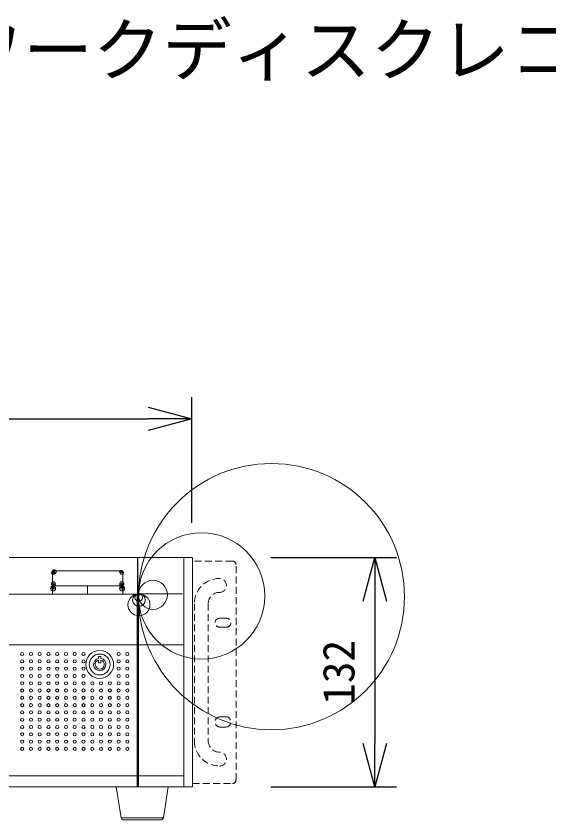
# Model space of a CAD drawing. Units: millimetres, scale not verified. Extents: x -63 to 62, y -56 to 57.
# Drawn here: x -19.92 to 10.77, y 10.51 to 56.79 of the extents above; entities that cross this region are included whole.
import ezdxf
from ezdxf.enums import TextEntityAlignment as Align

# ---------------------------------------------------------------- set-up
doc = ezdxf.new("R2010")
doc.units = ezdxf.units.MM
doc.header["$LTSCALE"] = 0.125
doc.linetypes.add('USER1', pattern=[4.7625, 3.175, -1.5875])
for name, color, linetype in [('0-0_0', 7, 'Continuous'), ('0-1_MOJI1', 7, 'Continuous'), ('0-4_SUNPO', 7, 'Continuous')]:
    doc.layers.add(name, color=color, linetype=linetype)
doc.layers.add('0-5_GAIKEI', color=1, linetype='Continuous', lineweight=18)
doc.styles.add('ＭＳ ゴシック', font='')
doc.styles.get('ＭＳ ゴシック').set_extended_font_data('MS Gothic')

# ---------------------------------------------------------------- blocks, each defined once
blk = doc.blocks.new('_Open30')
at = {"layer": '0-0_0'}
blk.add_line((0, 0), (-1, 0), dxfattribs=at)
blk.add_lwpolyline([(-1, 0.26795), (0, 0), (-1, -0.26795)], dxfattribs=at)
blk = doc.blocks.new('D3')
at = {"layer": '0-4_SUNPO'}
for p, q in [((140.7997, 215.1065), (140.7997, 222.3565)), ((183.6997, 215.1065), (183.6997, 222.3565)), ((143.2997, 221.1065), (181.1997, 221.1065))]:
    blk.add_line(p, q, dxfattribs=at)
at = {"layer": '0-4_SUNPO', "xscale": 2.5, "yscale": 2.5, "rotation": 180}
blk.add_blockref('_Open30', (140.7997, 221.1065), dxfattribs=at)
at = {"layer": '0-4_SUNPO', "xscale": 2.5, "yscale": 2.5}
blk.add_blockref('_Open30', (183.6997, 221.1065), dxfattribs=at)
at = {"layer": '0-4_SUNPO', "style": 'ＭＳ ゴシック'}
blk.add_text('430', height=1.833, dxfattribs=at).set_placement((160.3747, 221.7315), align=Align.BOTTOM_LEFT)
blk = doc.blocks.new('D2')
at = {"layer": '0-4_SUNPO'}
for p, q in [((188.2497, 213.1065), (195.4997, 213.1065)), ((194.2497, 210.6065), (194.2497, 202.4065)), ((188.2497, 199.9065), (195.4997, 199.9065))]:
    blk.add_line(p, q, dxfattribs=at)
at = {"layer": '0-4_SUNPO', "xscale": 2.5, "yscale": 2.5}
for p, rotation in [((194.2497, 213.1065), 90), ((194.2497, 199.9065), 270)]:
    blk.add_blockref('_Open30', p, dxfattribs=dict(at, rotation=rotation))
at = {"layer": '0-4_SUNPO', "style": 'ＭＳ ゴシック'}
blk.add_text('132', height=1.833, rotation=90, dxfattribs=at).set_placement((193.6247, 204.6315), align=Align.BOTTOM_LEFT)

msp = doc.modelspace()

# ---------------------------------------------------------------- linework, layer by layer
at = {"layer": '0-5_GAIKEI', "color": 7}
for p, q in [((-9.801, 25.6096), (-52.701, 25.6096)), ((-9.751, 12.4596), (-9.751, 25.5596)), ((-9.801, 12.4096), (-52.701, 12.4096))]:
    msp.add_line(p, q, dxfattribs=at)
at = {"layer": '0-5_GAIKEI'}
for p, q in [((-12.931, 25.6096), (-12.931, 12.4096)), ((-12.931, 20.7263), (-12.931, 25.5746)), ((-12.931, 25.5596), (-12.901, 25.5596)), ((-12.901, 25.5696), (-12.901, 25.3496)), ((-12.901, 25.5696), (-12.901, 12.4096)), ((-10.251, 25.6096), (-10.251, 12.4096)), ((-17.826, 24.0255), (-17.826, 24.8019)), ((-17.786, 24.8419), (-13.816, 24.8419)), ((-13.776, 24.8019), (-13.776, 24.0255)), ((-17.826, 23.9662), (-17.826, 23.5164)), ((-13.8138, 23.9819), (-17.7881, 23.9819)), ((-15.801, 23.9819), (-15.801, 23.5164)), ((-13.8232, 23.982), (-13.8266, 23.9819)), ((-13.776, 23.5164), (-13.776, 23.9662)), ((-42.8457, 23.5164), (-12.9519, 23.5164)), ((-12.9484, 23.5096), (-12.9519, 23.5164)), ((-12.9484, 20.5938), (-12.9484, 23.5096)), ((-12.8722, 20.5996), (-12.8722, 23.3647)), ((-12.8697, 23.5146), (-12.863, 23.5278)), ((-12.843, 23.5285), (-10.3235, 23.5285)), ((-42.8457, 20.5938), (-12.9484, 20.5938)), ((-12.9484, 20.5938), (-12.9484, 12.4096)), ((-12.8722, 20.5996), (-10.251, 20.5996)), ((-12.8722, 12.4096), (-12.8722, 20.5996)), ((-15.0335, 19.9096), (-15.1685, 19.9096)), ((-15.1685, 19.9096), (-15.1685, 19.8132)), ((-15.0335, 19.8132), (-15.0335, 19.9096)), ((-15.1685, 19.7158), (-15.1685, 19.5596)), ((-15.1685, 19.5596), (-15.0335, 19.5596)), ((-15.0335, 19.5596), (-15.0335, 19.7158)), ((-42.8457, 13.0396), (-12.9514, 13.0396)), ((-12.8434, 13.0395), (-10.251, 13.0395)), ((-13.871, 10.6362), (-14.151, 12.4096)), ((-11.431, 10.6362), (-11.151, 12.4096)), ((-11.431, 10.6362), (-13.871, 10.6362)), ((-11.5792, 10.5096), (-13.7228, 10.5096))]:
    msp.add_line(p, q, dxfattribs=at)
at = {"layer": '0-5_GAIKEI', "linetype": 'USER1'}
for p, q in [((-7.451, 25.4096), (-9.751, 25.4096)), ((-7.251, 12.8096), (-7.251, 25.2096)), ((-9.651, 22.9596), (-9.651, 15.0596)), ((-8.851, 22.9596), (-8.851, 15.0596)), ((-8.201, 22.1196), (-7.801, 22.1196)), ((-7.801, 21.6096), (-8.201, 21.6096)), ((-8.156, 16.4546), (-7.846, 16.4546)), ((-7.846, 15.8546), (-8.156, 15.8546)), ((-9.751, 12.6096), (-7.451, 12.6096))]:
    msp.add_line(p, q, dxfattribs=at)
at = {"layer": '0-5_GAIKEI'}
for centre, radius in [((-5.2098, 23.3664), 7.6624), ((-9.2353, 23.4057), 3.6367), ((-17.7827, 24.736), 0.106), ((-17.7865, 24.8013), 0.0406), ((-17.786, 24.8016), 0.0401), ((-17.7164, 24.7984), 0.1096), ((-17.7653, 24.801), 0.0607), ((-17.7862, 24.8022), 0.0397), ((-17.7938, 24.8034), 0.0321), ((-17.7868, 24.8064), 0.0355), ((-13.866, 24.7997), 0.09), ((-13.8191, 24.7388), 0.1032), ((-13.8158, 24.8021), 0.0398), ((-13.8153, 24.8024), 0.0395), ((-13.8143, 24.8021), 0.0383), ((-13.8153, 24.8058), 0.0361), ((-13.8089, 24.8031), 0.0328), ((-17.7707, 24.1006), 0.1189), ((-17.7765, 24.0395), 0.0574), ((-17.7817, 24.0287), 0.0454), ((-17.7345, 24.0278), 0.0915), ((-13.8686, 24.0279), 0.0927), ((-13.8315, 24.1018), 0.1201), ((-13.8262, 24.0474), 0.0654), ((-13.8258, 24.0407), 0.0588), ((-13.8225, 24.0321), 0.0495), ((-12.0353, 23.4682), 0.836), ((-17.7877, 23.8365), 0.1455), ((-17.7889, 23.8886), 0.0934), ((-17.792, 23.9113), 0.0704), ((-17.7953, 23.9257), 0.0557), ((-17.7991, 23.938), 0.0428), ((-17.8041, 23.95), 0.0297), ((-17.8094, 23.9587), 0.0195), ((-17.8139, 23.9638), 0.0128), ((-17.8157, 23.9651), 0.0106), ((-17.7866, 24.0253), 0.0394), ((-17.8096, 23.9654), 0.0164), ((-17.819, 23.9666), 0.00698), ((-17.7864, 24.025), 0.0395), ((-17.7922, 24.0241), 0.0336), ((-13.8143, 23.8365), 0.1455), ((-13.8132, 23.8878), 0.0942), ((-13.8091, 23.9159), 0.0658), ((-13.8169, 24.0256), 0.0409), ((-13.8104, 24.0242), 0.0343), ((-13.8026, 23.9391), 0.0417), ((-13.7954, 23.9544), 0.0247), ((-13.7957, 23.9652), 0.0197), ((-13.79, 23.9619), 0.0155), ((-13.7867, 23.9649), 0.011), ((-13.7828, 23.9666), 0.00679), ((-12.8428, 22.8947), 0.6338), ((-12.8452, 23.1654), 0.3631), ((-12.8504, 23.3088), 0.2197), ((-12.8553, 23.4788), 0.0496), ((-12.857, 23.4848), 0.0435), ((-12.8581, 23.5014), 0.0268), ((-12.8282, 23.5069), 0.0422), ((-12.8353, 23.5077), 0.0351), ((-19.5685, 20.0596), 0.09), ((-19.0635, 20.0596), 0.09), ((-18.5585, 20.0596), 0.09), ((-18.0535, 20.0596), 0.09), ((-17.5485, 20.0596), 0.09), ((-17.0435, 20.0596), 0.09), ((-16.5385, 20.0596), 0.09), ((-16.0335, 20.0596), 0.09), ((-15.101, 19.4596), 0.8017), ((-15.101, 19.4596), 0.6), ((-14.0135, 20.0596), 0.09), ((-13.5085, 20.0596), 0.09), ((-19.5685, 19.6396), 0.09), ((-19.0635, 19.6396), 0.09), ((-18.5585, 19.6396), 0.09), ((-18.0535, 19.6396), 0.09), ((-17.5485, 19.6396), 0.09), ((-17.0435, 19.6396), 0.09), ((-16.5385, 19.6396), 0.09), ((-16.0335, 19.6396), 0.09), ((-14.0135, 19.6396), 0.09), ((-13.5085, 19.6396), 0.09), ((-19.5685, 19.2196), 0.09), ((-19.0635, 19.2196), 0.09), ((-18.5585, 19.2196), 0.09), ((-18.0535, 19.2196), 0.09), ((-17.5485, 19.2196), 0.09), ((-17.0435, 19.2196), 0.09), ((-16.5385, 19.2196), 0.09), ((-16.0335, 19.2196), 0.09), ((-14.0135, 19.2196), 0.09), ((-13.5085, 19.2196), 0.09), ((-19.5685, 18.7996), 0.09), ((-19.0635, 18.7996), 0.09), ((-18.5585, 18.7996), 0.09), ((-18.0535, 18.7996), 0.09), ((-17.5485, 18.7996), 0.09), ((-17.0435, 18.7996), 0.09), ((-16.5385, 18.7996), 0.09), ((-16.0335, 18.7996), 0.09), ((-14.0135, 18.7996), 0.09), ((-13.5085, 18.7996), 0.09), ((-19.5685, 18.3796), 0.09), ((-19.0635, 18.3796), 0.09), ((-18.5585, 18.3796), 0.09), ((-18.0535, 18.3796), 0.09), ((-17.5485, 18.3796), 0.09), ((-17.0435, 18.3796), 0.09), ((-16.5385, 18.3796), 0.09), ((-16.0335, 18.3796), 0.09), ((-15.5285, 18.3796), 0.09), ((-15.0235, 18.3796), 0.09), ((-14.5185, 18.3796), 0.09), ((-14.0135, 18.3796), 0.09), ((-13.5085, 18.3796), 0.09), ((-19.5685, 17.9596), 0.09), ((-19.5685, 17.5396), 0.09), ((-19.0635, 17.9596), 0.09), ((-19.0635, 17.5396), 0.09), ((-18.5585, 17.9596), 0.09), ((-18.5585, 17.5396), 0.09), ((-18.0535, 17.9596), 0.09), ((-18.0535, 17.5396), 0.09), ((-17.5485, 17.9596), 0.09), ((-17.5485, 17.5396), 0.09), ((-17.0435, 17.9596), 0.09), ((-17.0435, 17.5396), 0.09), ((-16.5385, 17.9596), 0.09), ((-16.5385, 17.5396), 0.09), ((-16.0335, 17.9596), 0.09), ((-16.0335, 17.5396), 0.09), ((-15.5285, 17.9596), 0.09), ((-15.5285, 17.5396), 0.09), ((-15.0235, 17.9596), 0.09), ((-15.0235, 17.5396), 0.09), ((-14.5185, 17.9596), 0.09), ((-14.5185, 17.5396), 0.09), ((-14.0135, 17.9596), 0.09), ((-14.0135, 17.5396), 0.09), ((-13.5085, 17.9596), 0.09), ((-13.5085, 17.5396), 0.09), ((-19.5685, 17.1196), 0.09), ((-19.0635, 17.1196), 0.09), ((-18.5585, 17.1196), 0.09), ((-18.0535, 17.1196), 0.09), ((-17.5485, 17.1196), 0.09), ((-17.0435, 17.1196), 0.09), ((-16.5385, 17.1196), 0.09), ((-16.0335, 17.1196), 0.09), ((-15.5285, 17.1196), 0.09), ((-15.0235, 17.1196), 0.09), ((-14.5185, 17.1196), 0.09), ((-14.0135, 17.1196), 0.09), ((-13.5085, 17.1196), 0.09), ((-19.5685, 16.6996), 0.09), ((-19.0635, 16.6996), 0.09), ((-18.5585, 16.6996), 0.09), ((-18.0535, 16.6996), 0.09), ((-17.5485, 16.6996), 0.09), ((-17.0435, 16.6996), 0.09), ((-16.5385, 16.6996), 0.09), ((-16.0335, 16.6996), 0.09), ((-15.5285, 16.6996), 0.09), ((-15.0235, 16.6996), 0.09), ((-14.5185, 16.6996), 0.09), ((-14.0135, 16.6996), 0.09), ((-13.5085, 16.6996), 0.09), ((-19.5685, 16.2796), 0.09), ((-19.0635, 16.2796), 0.09), ((-18.5585, 16.2796), 0.09), ((-18.0535, 16.2796), 0.09), ((-17.5485, 16.2796), 0.09), ((-17.0435, 16.2796), 0.09), ((-16.5385, 16.2796), 0.09), ((-16.0335, 16.2796), 0.09), ((-15.5285, 16.2796), 0.09), ((-15.0235, 16.2796), 0.09), ((-14.5185, 16.2796), 0.09), ((-14.0135, 16.2796), 0.09), ((-13.5085, 16.2796), 0.09), ((-19.5685, 15.8596), 0.09), ((-19.0635, 15.8596), 0.09), ((-18.5585, 15.8596), 0.09), ((-18.0535, 15.8596), 0.09), ((-17.5485, 15.8596), 0.09), ((-17.0435, 15.8596), 0.09), ((-16.5385, 15.8596), 0.09), ((-16.0335, 15.8596), 0.09), ((-15.5285, 15.8596), 0.09), ((-15.0235, 15.8596), 0.09), ((-14.5185, 15.8596), 0.09), ((-14.0135, 15.8596), 0.09), ((-13.5085, 15.8596), 0.09), ((-19.5685, 15.4396), 0.09), ((-19.0635, 15.4396), 0.09), ((-18.5585, 15.4396), 0.09), ((-18.0535, 15.4396), 0.09), ((-17.5485, 15.4396), 0.09), ((-17.0435, 15.4396), 0.09), ((-16.5385, 15.4396), 0.09), ((-16.0335, 15.4396), 0.09), ((-15.5285, 15.4396), 0.09), ((-15.0235, 15.4396), 0.09), ((-14.5185, 15.4396), 0.09), ((-14.0135, 15.4396), 0.09), ((-13.5085, 15.4396), 0.09), ((-19.5685, 15.0196), 0.09), ((-19.0635, 15.0196), 0.09), ((-18.5585, 15.0196), 0.09), ((-18.0535, 15.0196), 0.09), ((-17.5485, 15.0196), 0.09), ((-17.0435, 15.0196), 0.09), ((-16.5385, 15.0196), 0.09), ((-16.0335, 15.0196), 0.09), ((-15.5285, 15.0196), 0.09), ((-15.0235, 15.0196), 0.09), ((-14.5185, 15.0196), 0.09), ((-14.0135, 15.0196), 0.09), ((-13.5085, 15.0196), 0.09), ((-19.5685, 14.5996), 0.09), ((-19.0635, 14.5996), 0.09), ((-18.5585, 14.5996), 0.09), ((-18.0535, 14.5996), 0.09), ((-17.5485, 14.5996), 0.09), ((-17.0435, 14.5996), 0.09), ((-16.5385, 14.5996), 0.09), ((-16.0335, 14.5996), 0.09), ((-15.5285, 14.5996), 0.09), ((-15.0235, 14.5996), 0.09), ((-14.5185, 14.5996), 0.09), ((-14.0135, 14.5996), 0.09), ((-13.5085, 14.5996), 0.09)]:
    msp.add_circle(centre, radius, dxfattribs=at)
for centre, radius, start, end in [((-12.861, 25.5696), 0.04, 90, 180), ((-15.101, 19.4596), 0.36, 100.80692, 79.19308), ((-15.101, 19.4596), 0.265, 104.75682, 75.24318), ((-13.7228, 10.6596), 0.15, 188.97263, 270), ((-11.5792, 10.6596), 0.15, 270, 351.02737)]:
    msp.add_arc(centre, radius, start, end, dxfattribs=at)
at = {"layer": '0-5_GAIKEI', "color": 7}
for centre, start, end in [((-9.801, 25.5596), 0, 90), ((-9.801, 12.4596), 270, 0)]:
    msp.add_arc(centre, 0.05, start, end, dxfattribs=at)
at = {"layer": '0-5_GAIKEI', "linetype": 'USER1'}
for centre, radius, start, end in [((-7.451, 25.2096), 0.2, 0, 90), ((-8.201, 22.9596), 1.45, 90, 180), ((-8.201, 24.0096), 0.4, 270, 90), ((-8.201, 22.9596), 0.65, 90, 180), ((-8.201, 21.8646), 0.255, 90, 270), ((-7.801, 21.8646), 0.255, 270, 90), ((-8.156, 16.1546), 0.3, 90, 270), ((-7.846, 16.1546), 0.3, 270, 90), ((-8.201, 15.0596), 1.45, 180, 270), ((-8.201, 15.0596), 0.65, 180, 270), ((-8.201, 14.0096), 0.4, 270, 90), ((-7.451, 12.8096), 0.2, 270, 0)]:
    msp.add_arc(centre, radius, start, end, dxfattribs=at)

# ---------------------------------------------------------------- block references
at = {"layer": '0-4_SUNPO'}
for name in ['D3', 'D2']:
    msp.add_blockref(name, (-193.5007, -187.4969), dxfattribs=at)

# ---------------------------------------------------------------- texts
at = {"layer": '0-1_MOJI1', "style": 'ＭＳ ゴシック'}
msp.add_text('ネットワークディスクレコーダー', height=2.933, dxfattribs=at).set_placement((-35.5007, 52.5031), align=Align.BOTTOM_LEFT)

doc.saveas('drawing.dxf')
